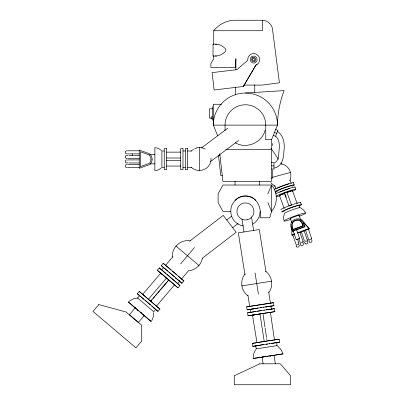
<?xml version="1.0" encoding="UTF-8"?>
<svg xmlns="http://www.w3.org/2000/svg" width="405" height="405" viewBox="0 0 405 405"><rect width="100%" height="100%" fill="white"/><g stroke="black" fill="none" stroke-linecap="round" stroke-linejoin="round"><path stroke-width="0.61" d="M172.434 257.008C171.472 247.49 180.802 239.031 190.183 240.914M284.209 208.54L279.415 195.331L284.766 193.266L286.229 197.281M288.876 205.654L284.28 193.043L292.395 190.522L291.534 190.927M295.903 244.124L292.774 234.834L294.805 233.969M299.908 232.222L297.341 233.047M304.342 240.727L301.279 231.675L304.074 230.602L307.456 240.535L307.375 240.216M304.165 230.607L303.249 231.073M308.742 239.709L305.532 230.096L306.818 229.488L308.418 229.027L311.708 238.955L311.627 238.636M308.418 229.027L307.501 229.493M272.322 145.542L272.322 143.598M202.338 258.471C201.108 265.032 195.367 270.236 188.72 270.818M284.482 213.719L283.672 216.478L283.591 219.799M219.783 153.829L222.942 181.374L271.517 181.374L271.517 139.695L277.491 125.12A99.301 99.301 0 0 1 284.153 90.593L245.4 93.028A32.091 32.091 0 0 0 213.308 125.12L217.612 135.614M265.062 130.39C261.954 142.909 246.27 149.404 235.219 142.752M267.897 193.833L271.558 185.029L222.983 185.029L218.108 193.833L218.108 202.642L222.983 211.445L230.815 211.445A14.626 14.626 0 0 0 243.258 225.904M268.955 292.405C273.745 285.895 272.18 276.023 265.614 271.315M151.703 320.806L153.338 316.837L153.748 312.559M243.334 86.493L255.879 65.154L258.339 63.291L259.134 61.945A6.1 6.1 0 0 0 259.195 57.338L258.441 55.966L256.031 54.032A5.852 5.852 0 0 0 251.495 53.966C249.04 54.979 247.506 57.637 247.794 60.264L236.94 69.655L212.109 72.617L214.118 89.976L243.334 86.493L255.874 65.154L257.231 64.39M255.707 349.566L253.814 353.418L253.13 358.516L263.215 357.048M267.897 202.642L271.558 211.445C277.941 204.059 277.941 192.415 271.558 185.029L271.558 211.445L269.755 217.784L260.066 217.784C261.913 207.861 256.886 195.919 245.44 196C237.295 195.924 230.339 203.34 230.815 211.445M148.417 299.26L150.771 301.219L168.875 279.997L166.551 278.012L148.417 299.26L143.279 294.875M180.579 263.913L194.39 247.627M139.431 295.65L137.265 293.726L139.224 291.428L159.899 309.066L157.94 311.364L155.282 309.177M162.02 274.312L157.327 270.206L159.286 267.913L179.962 285.55L178.003 287.849L174.935 285.312M163.828 267.892L161.246 265.614L163.205 263.316L170.925 269.786M166.09 269.679L163.549 267.573L161.59 269.872L165.837 273.416M165.579 265.356L172.915 256.704M142.98 294.643L142.671 294.369L160.775 273.147L166.521 278.043M129.408 314.822L135.169 307.815L138.718 310.792M160.284 289.828L168.733 279.926L174.525 284.877L156.446 306.124L150.63 301.148L151.834 299.73M153.044 298.318L154.654 296.43M155.459 295.488L157.064 293.605M157.869 292.658L159.479 290.775M138.277 322.39L144.352 315.652L139.912 311.809M188.467 270.818L181.526 278.954L178.387 276.195M153.47 307.486L155.636 309.405L153.677 311.703L137.604 297.984L133.392 298.814L128.927 301.366M177.456 279.379L179.623 281.293L177.658 283.591L175.492 281.672M178.853 280.721L181.921 283.252L183.88 280.959L165.564 265.315M213.734 44.479L213.734 30.724C218.568 24.634 226.01 20.711 233.786 20.25L262.349 20.25C266.951 20.28 271.132 23.586 272.322 28.016L279.425 82.802L262.349 85.08L244.012 85.08M245.298 273.836C239.552 280.088 241 290.871 247.865 295.746M161.423 167.832L158.699 169.746L155.535 170.778M293.068 230.941L296.551 229.66L299.68 238.535L296.293 239.74L293.068 230.941L293.838 230.804M296.582 229.696L296.283 229.878M296.293 239.74L299.776 238.459M189.783 241.066L223.226 215.404L236.15 232.247L202.206 258.294M226.719 219.961L231.619 216.204M232.657 227.696L238.044 223.56M201.569 147.896L227.656 128.269M210.468 161.615L238.56 140.474M274.585 162.8C279.399 160.4 278.438 154.163 279.136 149.718C279.637 145.02 279.551 139.583 275.658 136.237M264.921 326.972L262.972 313.435L259.949 313.9L264.237 341.506L257.56 342.539M295.402 220.452L294.967 220.598A5.452 5.417 -65.2 0 0 292.03 224.097L292.015 226.441L293.144 229.539L303.041 225.863L301.912 222.765L299.771 220.355A6.348 6.308 -65.2 0 0 295.802 220.269M289.529 205.973L290.056 205.765M280.635 195.002L284.447 193.575M287.16 192.552L290.987 191.13M303.041 225.863L293.093 229.519L291.964 226.42L291.944 224.471M304.484 226.532L302.889 222.148L300.657 219.449A7.518 7.472 -65.2 0 0 295.463 219.156L294.47 219.54A6.617 6.576 -65.2 0 0 290.78 224.35L290.805 226.638L292.4 231.022L304.484 226.532L304.96 226.749L303.36 222.365L309.359 228.891L308.19 229.326M294.025 230.809L292.876 231.24L292.4 231.022M296.328 229.954L304.96 226.749M291.762 228.288L291.833 234.971L294.764 233.877M297.695 232.789L308.838 228.653M294.111 234.556L292.354 235.209L291.833 234.971M299.978 232.379L301.735 231.726M303.497 231.073L305.841 230.197M307.132 229.635L306.388 229.893M294.374 234.373L293.311 234.728M295.351 220.431L295.852 220.295A6.348 6.308 -65.2 0 1 299.816 220.376M280.346 195.109L279.404 195.357M290.623 205.568L291.271 205.411M274.134 168.07C281.996 166.678 283.809 158.036 283.905 151.298C284.993 144.003 283.829 135.579 277.217 131.149M272.767 177.243L290.861 172.292M306.064 229.989L305.532 230.096M301.811 231.569L301.279 231.675M251.034 309.288L247.09 309.835L246.63 306.853L273.486 302.682L273.947 305.664L270.56 306.251M273.486 302.682L270.626 303.183M247.09 309.835L258.081 308.063M254.188 314.923L248.022 315.804L247.556 312.822L256 311.445M270.955 312.306L274.879 311.632L274.413 308.65L271.021 309.238M248.022 315.804L274.879 311.632M256.173 345.88L252.766 346.351L252.3 343.369L265.781 341.212M276.23 342.767L279.622 342.179L279.156 339.198L275.233 339.871M252.766 346.351L266.465 344.154M215.45 44.332C219.08 43.791 222.765 46.104 225.22 48.544L225.98 50.083L225.22 51.627C222.198 54.928 217.515 56.558 213.035 56.042L213.035 44.13L216.442 44.13M293.048 234.799L292.774 234.834M250.827 312.331L250.543 312.356L250.082 309.369L255.535 308.463M270.535 306.215L270.96 306.134L271.426 309.116L271.001 309.202M250.543 312.356L253.793 311.799M256.962 342.65L252.497 315.11L254.031 314.862M262.825 313.495L270.398 312.331L274.458 339.932M256.78 342.671L257.246 342.589M256.502 348.847L256.213 348.872L255.752 345.885L263.756 344.574M276.205 342.731L276.635 342.645L277.096 345.632L276.671 345.713M256.213 348.872L277.096 345.632M253.13 358.516L268.434 356.041M263.098 363.69L262.081 357.129L266.652 356.38M277.795 346.138L281.247 349.95L282.963 353.889L272.135 355.666M272.155 355.595L273.137 355.433M271.73 343.465L272.833 343.288M241.826 285.889L271.654 281.166M265.629 307.041L266.708 306.874M254.259 311.703L261.255 310.62M269.619 312.463L268.864 312.579M265.391 341.273L264.237 341.506M271.841 343.47L272.919 343.303M269.927 355.949L270.894 355.798M257.033 308.205L260.795 307.638M260.536 307.841L261.696 307.658M257.494 311.187L264.445 310.108M263.199 313.536L264.936 313.267M266.465 344.296L267.548 344.128M269.872 356.02L270.975 355.848M260.506 307.663L263.984 307.127M259.954 313.941L253.211 315.004M257.985 314.346L259.144 314.169M265.715 341.192L279.156 339.198M273.608 340.048L266.171 341.152M266.176 344.179L269.654 343.642M268.201 356.137L282.963 353.889M266.865 356.425L267.892 356.268M263.488 307.223L273.947 305.664M255.064 308.661L256.309 308.468M263.949 310.205L267.685 309.617M269.158 343.739L279.622 342.179M269.74 355.899L274.013 355.276L275.309 363.629M265.979 306.843L270.96 306.134M252.705 309.04L253.819 308.873M266.439 309.825L274.413 308.65M271.649 343.359L276.635 342.645M249.505 306.464L246.63 306.853M268.561 309.511L271.426 309.116M250.963 312.351L247.556 312.822M252.907 315.05L252.497 315.11M274.271 339.952L274.676 339.896M255.712 342.898L252.3 343.369M251.343 309.212L250.082 309.369M262.799 357.038L262.081 357.129M196.339 147.871L199.366 147.471L202.394 147.871L205.214 149.04M219.961 155.348L218.508 155.515L220.811 175.638L222.264 175.471M255.752 345.885L256.036 345.86M213.734 30.724L262.349 30.724L262.349 20.25M235.892 67.605L210.889 67.605L210.889 63.6L213.734 58.695L213.734 55.637M221.454 104.262L213.308 104.262L213.308 125.12L277.491 125.12L277.258 123.343M212.686 108.748L209.567 108.748L209.567 118.098L211.435 118.098M212.255 116.898L211.202 116.898L211.202 118.842L212.255 118.842M271.517 139.695L265.756 139.695L265.756 125.12A20.356 20.356 0 0 0 245.4 104.763A20.356 20.356 0 0 0 225.043 125.12L225.043 130.587M225.97 149.445L271.517 149.445M127.737 150.802L139.234 150.802M164.233 150.984L161.894 150.984L161.894 167.361L164.233 167.361M182.984 150.984L185.328 150.984M187.667 151.014L191.357 151.014M166.571 152.138L180.645 152.138M128.233 153.89L132.536 153.89M133.417 153.89L139.234 153.89M149.607 154.492L154.872 154.492M128.795 155.353L132.536 155.353M133.417 155.353L139.234 155.353M166.571 158.001L180.645 158.001M128.233 158.441L139.234 158.441M128.233 159.904L139.234 159.904M166.571 160.34L180.645 160.34M271.517 162.704L273.952 162.704L273.952 169.037L271.517 169.037M128.795 162.992L139.234 162.992M150.194 163.853L154.872 163.853M128.233 164.45L139.234 164.45M271.517 165.873L273.952 165.873M166.571 166.05L180.645 166.05M187.667 167.326L191.357 167.326M182.984 167.361L185.328 167.361M127.737 167.538L139.234 167.538M271.517 178.084L272.732 178.084L272.732 169.882M155.535 147.567L158.699 148.6L161.423 150.508M215.45 55.839L216.442 56.042M273.78 185.541L275.476 186.234M275.704 129.478L277.957 130.405L275.557 136.262L273.304 135.341M274.504 132.41L276.757 133.336M300.621 207.907L303.335 209.8L305.38 212.402M183.88 280.959L181.227 278.767M161.246 265.614L167.797 271.117M179.962 285.55L178.899 284.69M157.327 270.206L178.003 287.849M159.899 309.066L156.826 306.534M137.265 293.726L143.81 299.229M179.278 281.024L179.623 281.293M142.671 294.369L143.036 294.668M155.292 309.136L155.636 309.405M144.352 315.652L143.664 315.09M129.286 314.705L138.475 322.547M177.719 283.713L178.549 284.406M142.104 297.786L139.563 295.685L137.604 297.984L137.811 298.181M153.541 307.673L154.427 308.418M175.8 278.108L176.656 278.827M153.576 307.739L154.437 308.468M175.967 246.007L198.997 265.538M166.465 269.963L176.803 278.782M175.871 278.195L176.702 278.903M142.484 298.075L152.822 306.894M140.803 312.675L141.553 313.308M143.304 314.882L151.242 321.535L128.279 301.933L135.513 308.235M168.966 272.084L174.317 276.65M167.007 274.382L174.844 281.08M169.391 280.619L170.282 281.379M144.98 300.196L150.331 304.762M172.429 271.097L176.56 274.625M170.191 273.36L171.082 274.124M140.236 312.27L141.512 313.359M133.731 318.548L134.526 319.226M161.889 274.109L161.317 273.623M167.462 278.934L166.602 278.195M137.69 310.098L138.535 310.822M163.691 275.744L164.931 276.812M137.335 309.709L138.424 310.645M175.831 277.977L181.921 283.252M143.061 294.794L139.224 291.428M151.845 306.089L157.94 311.364M165.787 265.594L163.205 263.316M164.901 268.783L165.716 269.492M161.458 269.836L159.286 267.913M135.705 308.301L135.169 307.815M309.359 228.891L302.125 220.123A7.518 7.472 -65.2 0 0 300.085 219.561M299.948 220.426L301.862 222.74L302.991 225.843M271.046 148.316L278.448 159.195M280.913 162.82L281.971 164.374M293.377 182.67L294.177 184.862M294.972 187.049L295.772 189.241M300.576 202.424L301.376 204.616M290.005 180.078L291.266 183.541M299.219 205.441L300.019 207.633M292.395 190.522L297.194 203.705M299.133 215.425L300.733 219.809M286.953 192.456L291.544 205.062M299.913 232.186L303.203 242.114L303.122 241.795M290.39 218.675L291.787 222.512M291.276 226.856L292.673 230.693M274.61 185.672L275.871 189.13M299.249 239.502L300.156 242.544M297.888 240.008L298.951 243.694M311.48 238.074L311.556 238.373M307.228 239.654L307.304 239.952M302.975 241.233L303.056 241.532M298.728 242.813L298.804 243.111M265.984 271.79L259.291 229.534L238.322 232.855L244.914 274.494M251.495 217.019L253.621 230.435M255.069 272.985L258.41 294.076M241.962 219.151L243.992 231.959M268.692 291.975L270.434 303.163L249.682 306.372L247.946 295.179M265.113 328.197L266.536 337.385M266.728 338.61L266.92 339.835M259.413 181.374L259.413 184.994M254.775 84.822L254.775 92.391M235.892 69.781L235.892 58.695L235.528 67.605M235.654 87.348L235.654 94.912M235.047 181.374L235.047 184.994M212.372 106.581L212.372 120.265M199.366 147.471L199.366 170.869M154.872 147.471L154.872 170.869M132.648 153.622L132.648 155.849M290.319 219.556A11.699 0.921 -20 0 1 286.077 219.591A11.699 0.921 -20 0 1 303.406 213.314A11.699 0.921 -20 0 1 299.265 216.316M284.715 213.319A8.191 0.648 -20 0 1 292.542 209.724A8.191 0.648 -20 0 1 299.973 207.831M292.076 224.117A5.452 5.417 -65.2 0 1 295.017 220.619M290.658 218.675A4.678 0.37 -20 0 1 294.86 216.619A4.678 0.37 -20 0 1 298.784 215.754M277.192 191.373A8.191 0.648 -20 0 1 283.541 188.143A8.191 0.648 -20 0 1 291.975 185.88M279.612 192.253A8.191 0.648 -20 0 1 282.386 191.084M282.857 190.897A8.191 0.648 -20 0 1 284.34 190.335M284.837 190.153A8.191 0.648 -20 0 1 289.99 188.436M276.007 193.696A10.53 0.83 -20 0 1 287.687 188.953A10.53 0.83 -20 0 1 294.982 187.277M279.971 195.782A10.53 0.83 -20 0 1 278.64 194.967A10.53 0.83 -20 0 1 293.235 189.682A10.53 0.83 -20 0 1 292.02 191.418M275.208 191.504A10.53 0.83 -20 0 1 289.281 185.981A10.53 0.83 -20 0 1 292.243 186.214M276.539 191.899A10.53 0.83 -20 0 1 275.238 192.173M274.413 189.317A10.53 0.83 -20 0 1 286.092 184.569A10.53 0.83 -20 0 1 293.387 182.893M276.838 188.441A8.191 0.648 -20 0 1 278.033 187.864M278.518 187.647A8.191 0.648 -20 0 1 280.969 186.629M281.445 186.442A8.191 0.648 -20 0 1 285.429 184.994M285.91 184.832A8.191 0.648 -20 0 1 288.917 183.905M280.964 209.76A10.53 0.83 -20 0 1 290.729 205.224A10.53 0.83 -20 0 1 300.586 202.652M283.738 211.658A10.53 0.83 -20 0 1 284.852 210.063A10.53 0.83 -20 0 1 298.222 205.224A10.53 0.83 -20 0 1 299.442 205.968M284.391 211.126A8.191 0.648 -20 0 1 290.739 207.902A8.191 0.648 -20 0 1 299.173 205.639M245.4 93.028A32.091 32.091 0 0 1 277.491 125.12M273.547 185.146A11.699 11.3 74.7 0 1 270.874 182.69M281.192 163.858A11.699 11.3 74.7 0 1 289.742 180.716M211 157.99A11.699 11.3 0 0 1 204.398 169.371A11.699 11.3 0 0 1 191.094 167.164M191.094 151.181A11.699 11.3 0 0 1 193.514 149.384M194.602 148.848A11.699 11.3 0 0 1 196.339 148.255M260.066 211.445A14.626 14.626 0 0 1 252.75 224.112M235.097 200.283A14.626 14.626 0 0 1 255.778 200.283M127.788 162.537A1.544 1.488 -90 0 1 125.778 162.628A1.544 1.488 -90 0 1 125.515 160.562A1.544 1.488 -90 0 1 127.479 160.107M127.479 158.233A1.544 1.488 -90 0 1 125.515 157.783A1.544 1.488 -90 0 1 125.778 155.712A1.544 1.488 -90 0 1 127.788 155.803M127.479 153.682A1.544 1.488 -90 0 1 125.261 152.548A1.544 1.488 -90 0 1 127.119 150.852M127.119 167.488A1.544 1.488 -90 0 1 125.261 165.797A1.544 1.488 -90 0 1 127.479 164.658M150.933 159.124L150.923 159.605A6.348 6.348 0 0 1 149.46 163.316L140.403 166.617L140.403 151.728L148.645 154.735A5.452 5.452 0 0 1 150.908 158.704L150.933 159.124M152.103 159.17L152.093 159.666A7.518 7.518 0 0 1 150.002 164.46L139.234 168.272L139.234 150.073L148.843 153.47A6.617 6.617 0 0 1 152.077 158.598L152.103 159.135M252.325 57.712L251.429 59.829L252.786 61.681L255.044 61.413L255.945 59.292L254.583 57.444L252.325 57.712M251.338 57.049L250.781 57.753A3.503 3.503 0 0 0 250.69 61.211L251.905 62.512A3.367 3.367 0 0 0 255.312 62.603L256.593 61.373A3.503 3.503 0 0 0 256.684 57.91L255.469 56.614A3.367 3.367 0 0 0 252.062 56.518L251.338 57.049M98.81 304.585L92.998 311.435L135.938 347.854L141.75 341L141.689 325.245L126.071 312.002L98.81 304.585M253.009 58.639L252.796 58.846A1.164 1.164 0 0 0 252.776 60.249L252.983 60.466A1.124 1.124 0 0 0 254.365 60.487L254.578 60.279A1.164 1.164 0 0 0 254.598 58.872L254.391 58.654A1.124 1.124 0 0 0 253.009 58.639M259.853 363.791L234.262 375.769L234.262 384.75L290.567 384.75L290.567 375.769L280.331 363.791L259.853 363.791M247.328 219.763L245.111 219.971A8.53 8.53 0 0 1 237.851 207.547A8.53 8.53 0 0 1 252.178 206.216A8.53 8.53 0 0 1 247.328 219.763M166.571 148.645L164.233 148.645L164.233 169.695L166.571 169.695L166.571 148.645M182.984 148.645L180.645 148.645L180.645 169.695L182.984 169.695L182.984 148.645M187.667 148.645L185.328 148.645L185.328 169.695L187.667 169.695L187.667 148.645M305.233 243.653A1.544 1.514 2.1 0 0 307.729 242.727A1.544 1.514 2.1 0 0 305.659 241.071A1.544 1.514 2.1 0 0 305.233 243.653M300.981 245.233A1.544 1.514 2.1 0 0 303.482 244.306A1.544 1.514 2.1 0 0 301.406 242.651A1.544 1.514 2.1 0 0 300.981 245.233M296.728 246.812A1.544 1.514 2.1 0 0 299.229 245.886A1.544 1.514 2.1 0 0 297.154 244.23A1.544 1.514 2.1 0 0 296.728 246.812M309.486 242.074A1.544 1.514 2.1 0 0 311.982 241.147A1.544 1.514 2.1 0 0 309.911 239.492A1.544 1.514 2.1 0 0 309.486 242.074"/></g></svg>
